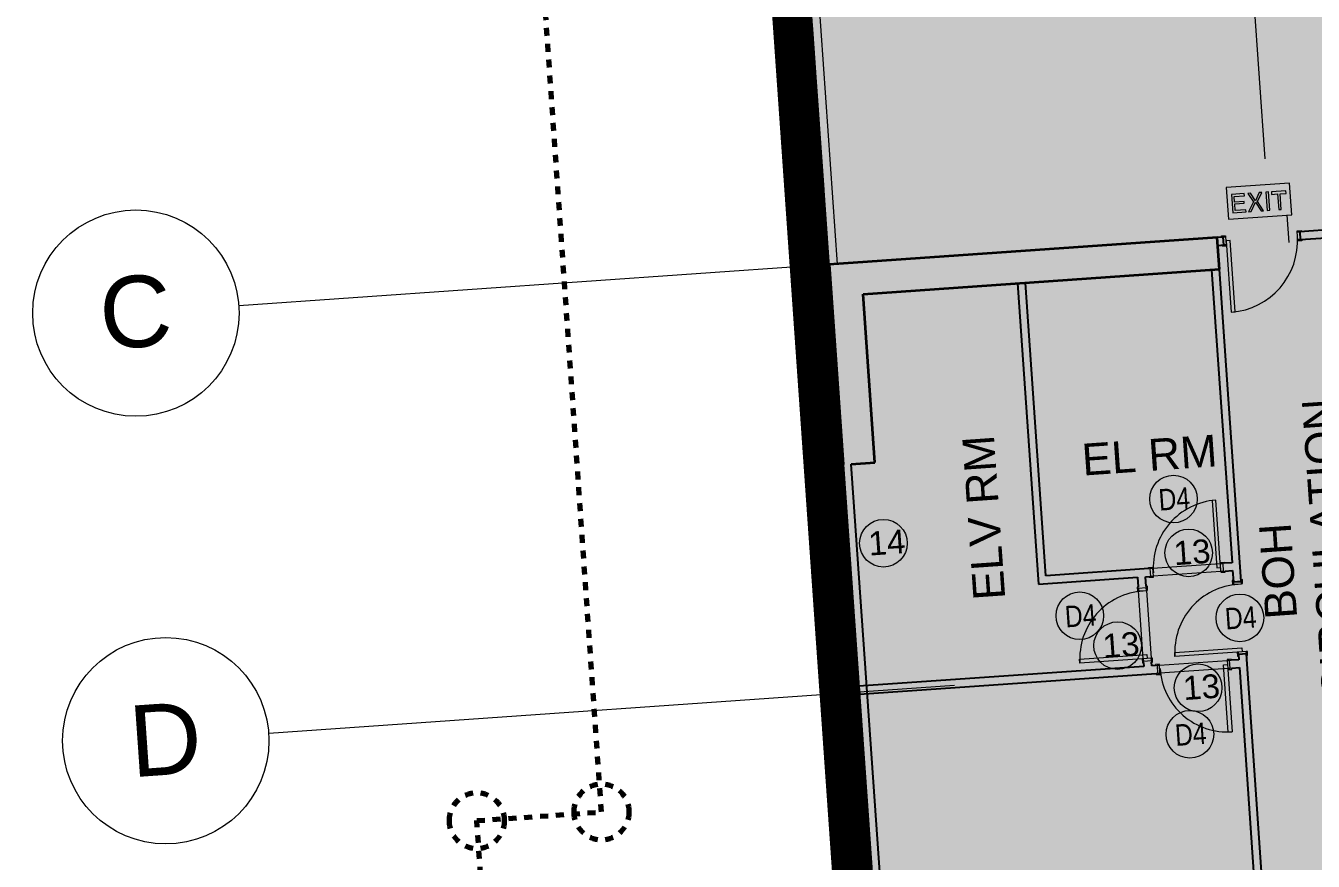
# Model space of a CAD drawing. Header units: millimetres. Extents: x 50357 to 985146, y 723188 to 1803594.
# Drawn here: x 829919.98 to 829936.2, y 817691.68 to 817702.2 of the extents above; entities that cross this region are included whole.
import ezdxf

# ---------------------------------------------------------------- set-up
doc = ezdxf.new("R2010")
doc.units = ezdxf.units.MM
doc.header["$LTSCALE"] = 3
doc.header["$MEASUREMENT"] = 0
for name, pattern in [('Dash', [6.35, 3.175, -3.175]), ('Double dash', [55, 20, -5, 10, -5, 10, -5]), ('Grid Line', [22.225, 12.7, -3.175, 3.175, -3.175])]:
    doc.linetypes.add(name, pattern=pattern)
for name, color, linetype, lineweight in [('A-ANNO-NOTE', 131, 'Continuous', 13), ('A-AREA', 32, 'Dash', 13), ('A-AREA-IDEN', 2, 'Continuous', 9), ('A-DETL-GENF', 92, 'Continuous', 13), ('A-DOOR-FRAM', 31, 'Continuous', 13), ('A-DOOR-IDEN', 31, 'Continuous', 18), ('A-GLAZ-CWMG', 51, 'Continuous', 13), ('C-PROP-LINE', 91, 'Double dash', 25), ('E-FIRE', 2, 'Continuous', 13), ('S-GRID', 1, 'Continuous', 9), ('S-GRID-IDEN', 1, 'Continuous', 9)]:
    doc.layers.add(name, color=color, linetype=linetype, lineweight=lineweight)
for name, color, linetype, lineweight, true_color in [('A-DOOR', 7, 'Continuous', 13, 0x6e6e6e), ('A-FLOR', 7, 'Continuous', 5, 0x6e6e6e), ('A-WALL', 7, 'Continuous', 13, 0x6e6e6e)]:
    doc.layers.add(name, color=color, linetype=linetype, lineweight=lineweight, true_color=true_color)
doc.styles.add('Arial', font='arial.ttf', dxfattribs={"height": 2})
doc.styles.add('Arial Narrow', font='ARIALN.TTF', dxfattribs={"height": 270})
doc.styles.add('Arial_1', font='arial.ttf', dxfattribs={"height": 3})
doc.styles.add('Arial_3', font='arial.ttf', dxfattribs={"height": 0.2592})

# ---------------------------------------------------------------- blocks, each defined once
blk = doc.blocks.new('Rectangular Mullion - Mullion 100mm x 250mm-6835760-15_F GBP')
at = {"layer": 'A-GLAZ-CWMG'}
blk.add_hatch(color=201, dxfattribs=at).paths.add_polyline_path([(50, -125), (-50, -125), (-50, 125), (50, 125)], flags=0)
for p, q in [((-50, 125), (50, 125)), ((-50, -125), (-50, 125)), ((50, 125), (50, -125)), ((50, -125), (-50, -125))]:
    blk.add_line(p, q, dxfattribs=at)
blk = doc.blocks.new('DLN-Single Door - D04 - 850 x 2100 _WH__TIMBER _FRR-_60_60_-7167328-15_F GBP')
at = {"layer": 'A-DOOR-FRAM'}
h = blk.add_hatch(color=33, dxfattribs=at)
h.paths.add_polyline_path([(-428, 65), (-478, 65), (-478, 50), (-428, 50)], flags=0)
h.paths.add_polyline_path([(478, 65), (428, 65), (428, 50), (478, 50)], flags=0)
h.paths.add_polyline_path([(428, -50), (428, -65), (478, -65), (478, -50)], flags=0)
h.paths.add_polyline_path([(-428, -50), (-478, -50), (-478, -65), (-428, -65)], flags=0)
h = blk.add_hatch(color=33, dxfattribs=at)
h.paths.add_polyline_path([(458, 50), (428, 50), (428, -50), (458, -50)], flags=0)
h.paths.add_polyline_path([(-428, 50), (-458, 50), (-458, -50), (-428, -50)], flags=0)
at = {"layer": 'A-DOOR'}
for p, q in [((-378, 0), (-428, 0)), ((-428, -65), (-428, -850)), ((-378, -850), (-378, 0)), ((-428, -850), (-378, -850))]:
    blk.add_line(p, q, dxfattribs=at)
blk.add_arc((-428, 0), 850, 270, 0.5, dxfattribs=at)
at = {"layer": 'A-DOOR-FRAM'}
for p, q in [((-478, 65), (-428, 65)), ((-478, 50), (-478, 65)), ((-428, 50), (-478, 50)), ((-458, 50), (-428, 50)), ((-458, -50), (-458, 50)), ((-428, 65), (-428, 50)), ((-428, 50), (-428, -50)), ((428, 50), (428, 65)), ((428, 65), (478, 65)), ((478, 50), (428, 50)), ((428, 50), (458, 50)), ((428, -50), (428, 50)), ((458, 50), (458, -50)), ((478, 65), (478, 50)), ((-478, -50), (-428, -50)), ((-478, -65), (-478, -50)), ((-428, -65), (-478, -65)), ((-428, -50), (-458, -50)), ((-428, -50), (-428, -65)), ((428, -65), (428, -50)), ((428, -50), (478, -50)), ((458, -50), (428, -50)), ((478, -65), (428, -65)), ((478, -50), (478, -65))]:
    blk.add_line(p, q, dxfattribs=at)
blk = doc.blocks.new('DLN-Single Door - D04 - 850 x 2100 _WH__TIMBER _FRR-_60_60_-6830229-15_F GBP')
at = {"layer": 'A-DOOR-FRAM'}
h = blk.add_hatch(color=33, dxfattribs=at)
h.paths.add_polyline_path([(-478, -50), (-478, -65), (-428, -65), (-428, -50)], flags=0)
h.paths.add_polyline_path([(-478, 65), (-478, 50), (-428, 50), (-428, 65)], flags=0)
h.paths.add_polyline_path([(428, 65), (428, 50), (478, 50), (478, 65)], flags=0)
h.paths.add_polyline_path([(428, -50), (428, -65), (478, -65), (478, -50)], flags=0)
h = blk.add_hatch(color=33, dxfattribs=at)
h.paths.add_polyline_path([(-458, 50), (-458, -50), (-428, -50), (-428, 50)], flags=0)
h.paths.add_polyline_path([(428, 50), (428, -50), (458, -50), (458, 50), (428, 50)], flags=0)
at = {"layer": 'A-DOOR'}
for p, q in [((-428, 850), (-378, 850)), ((-428, 65), (-428, 850)), ((-378, 850), (-378, 0)), ((-378, 0), (-428, 0))]:
    blk.add_line(p, q, dxfattribs=at)
blk.add_arc((-428, 0), 850, 359.5, 90, dxfattribs=at)
at = {"layer": 'A-DOOR-FRAM'}
for p, q in [((-428, 65), (-478, 65)), ((-478, 65), (-478, 50)), ((-478, 50), (-428, 50)), ((-458, 50), (-458, -50)), ((-428, 50), (-458, 50)), ((-428, 50), (-428, 65)), ((-428, -50), (-428, 50)), ((478, 65), (428, 65)), ((428, 65), (428, 50)), ((428, 50), (478, 50)), ((428, 50), (428, -50)), ((458, 50), (428, 50)), ((458, -50), (458, 50)), ((478, 50), (478, 65)), ((-428, -50), (-478, -50)), ((-478, -50), (-478, -65)), ((-478, -65), (-428, -65)), ((-458, -50), (-428, -50)), ((-428, -65), (-428, -50)), ((478, -50), (428, -50)), ((428, -50), (428, -65)), ((428, -50), (458, -50)), ((428, -65), (478, -65)), ((478, -65), (478, -50))]:
    blk.add_line(p, q, dxfattribs=at)
blk = doc.blocks.new('DLN-Single Door-_With Vision Panel_ - D05 - 900 x 2100 _WH__Timber _FRR-_60_60_-7165593-15_F GBP')
at = {"layer": 'A-DOOR-FRAM'}
h = blk.add_hatch(color=33, dxfattribs=at)
h.paths.add_polyline_path([(-453, -65), (-453, -50), (-503, -50), (-503, -65)], flags=0)
h.paths.add_polyline_path([(464, -65), (503, -65), (503, -50), (453, -50), (453, -65)], flags=0)
h.paths.add_polyline_path([(453, 50), (503, 50), (503, 65), (453, 65)], flags=0)
h.paths.add_polyline_path([(-503, 50), (-453, 50), (-453, 65), (-503, 65)], flags=0)
h = blk.add_hatch(color=33, dxfattribs=at)
h.paths.add_polyline_path([(-453, -50), (-453, 50), (-483, 50), (-483, -50)], flags=0)
h.paths.add_polyline_path([(483, -50), (483, 50), (453, 50), (453, -50), (464, -50)], flags=0)
at = {"layer": 'A-DOOR'}
for p, q in [((-400, 0), (-450, 0)), ((-450, 0), (-450, -900)), ((-400, -900), (-400, 0)), ((-450, -900), (-400, -900))]:
    blk.add_line(p, q, dxfattribs=at)
blk.add_arc((-450, 0), 900, 270, 360, dxfattribs=at)
at = {"layer": 'A-DOOR-FRAM'}
for p, q in [((-503, 65), (-453, 65)), ((-503, 50), (-503, 65)), ((-453, 50), (-503, 50)), ((-483, -50), (-483, 50)), ((-483, 50), (-453, 50)), ((-453, 65), (-453, 50)), ((-453, 50), (-453, -50)), ((453, 50), (453, 65)), ((453, 65), (503, 65)), ((503, 50), (453, 50)), ((453, 50), (483, 50)), ((453, -50), (453, 50)), ((483, 50), (483, -50)), ((503, 65), (503, 50)), ((-503, -50), (-453, -50)), ((-503, -65), (-503, -50)), ((-453, -65), (-503, -65)), ((-453, -50), (-483, -50)), ((-453, -50), (-453, -65)), ((453, -65), (453, -50)), ((453, -50), (503, -50)), ((483, -50), (453, -50)), ((503, -65), (453, -65)), ((503, -50), (503, -65))]:
    blk.add_line(p, q, dxfattribs=at)
blk = doc.blocks.new('DLN_EXIT SIGN - DLN_EXIT SIGN-639434-15_F GBP')
at = {"layer": 'A-DETL-GENF'}
for p, q in [((400, 200), (-400, 200)), ((-400, 200), (-400, -200)), ((400, 200), (-400, 200)), ((-400, 200), (-400, -200)), ((400, -200), (400, 200)), ((400, -200), (400, 200)), ((-178, 109), (-338, 109)), ((-338, 109), (-338, -123)), ((-307, 10), (-307, 82)), ((-307, 82), (-178, 82)), ((-186, 10), (-307, 10)), ((-186, -13), (-186, 10)), ((-178, 82), (-178, 109)), ((-100, 109), (-132, 109)), ((-132, 109), (-70, -1)), ((-45, 9), (-100, 109)), ((11, 109), (-45, 9)), ((-19, -1), (43, 109)), ((43, 109), (11, 109)), ((127, 109), (96, 109)), ((96, 109), (96, -123)), ((127, -123), (127, 109)), ((348, 109), (165, 109)), ((165, 109), (165, 75)), ((165, 75), (241, 75)), ((241, 75), (241, -123)), ((272, -123), (272, 75)), ((272, 75), (348, 75)), ((348, 75), (348, 109)), ((-338, -123), (-172, -123)), ((-307, -96), (-307, -13)), ((-307, -13), (-186, -13)), ((-172, -96), (-307, -96)), ((-172, -123), (-172, -96)), ((-70, -1), (-139, -123)), ((-139, -123), (-107, -123)), ((-107, -123), (-45, -10)), ((-45, -10), (18, -123)), ((50, -123), (-19, -1)), ((18, -123), (50, -123)), ((96, -123), (127, -123)), ((241, -123), (272, -123)), ((-400, -200), (400, -200)), ((-400, -200), (400, -200))]:
    blk.add_line(p, q, dxfattribs=at)
blk = doc.blocks.new('Rectangular Mullion - Mullion 50mm x 250mm-10029864-15_F GBP')
at = {"layer": 'A-GLAZ-CWMG'}
h = blk.add_hatch(color=201, dxfattribs=at)
h.paths.add_polyline_path([(-682080, 98001), (-681990, 98001), (-681990, 98951), (-682080, 98951), (-682080, 98601)], flags=0)
h.paths.add_polyline_path([(-681920, 98001), (-681830, 98001), (-681830, 98951), (-681920, 98951), (-681920, 98601)], flags=0)
blk.add_line((-682080, 98001), (-682080, 98951), dxfattribs=at)
blk = doc.blocks.new('Rectangular Mullion - Mullion 50mm x 250mm-7490783-15_F GBP')
at = {"layer": 'A-GLAZ-CWMG'}
h = blk.add_hatch(color=201, dxfattribs=at)
h.paths.add_polyline_path([(-681830, 95001), (-681830, 96451), (-681920, 96451), (-681920, 95001)], flags=0)
h.paths.add_polyline_path([(-681990, 95001), (-681990, 96451), (-682080, 96451), (-682080, 95001)], flags=0)
blk.add_line((-682080, 95001), (-682080, 96451), dxfattribs=at)
blk = doc.blocks.new('Rectangular Mullion - Mullion 50mm x 250mm-7482011-15_F GBP')
at = {"layer": 'A-GLAZ-CWMG'}
blk.add_hatch(color=201, dxfattribs=at).paths.add_polyline_path([(-50, -125), (0, -125), (0, 125), (-50, 125)], flags=0)
at = {"layer": 'A-GLAZ-CWMG', "lineweight": 25}
for p, q in [((0, 125), (-50, 125)), ((-50, 125), (-50, -125)), ((0, -125), (0, 125)), ((-50, -125), (0, -125))]:
    blk.add_line(p, q, dxfattribs=at)
blk = doc.blocks.new('Rectangular Mullion - Mullion_70mm _louvre_-10029865-15_F GBP')
at = {"layer": 'A-GLAZ-CWMG'}
for points in [[(-681980, 98001), (-681980, 98951), (-681990, 98951), (-681990, 98001)], [(-681935, 98001), (-681935, 98951), (-681980, 98951), (-681980, 98001)], [(-681920, 98001), (-681920, 98951), (-681935, 98951), (-681935, 98001)]]:
    blk.add_hatch(color=201, dxfattribs=at).paths.add_polyline_path(points, flags=0)
for p, q in [((-681990, 98951), (-681990, 98001)), ((-681980, 98951), (-681980, 98001)), ((-681935, 98951), (-681935, 98001)), ((-681920, 98951), (-681920, 98001))]:
    blk.add_line(p, q, dxfattribs=at)
blk = doc.blocks.new('Rectangular Mullion - Mullion_70mm _louvre_-7148780-15_F GBP')
at = {"layer": 'A-GLAZ-CWMG'}
for points in [[(-681980, 95001), (-681980, 96451), (-681990, 96451), (-681990, 95001)], [(-681935, 95001), (-681935, 96451), (-681980, 96451), (-681980, 95001)], [(-681920, 95001), (-681920, 96451), (-681935, 96451), (-681935, 95001)]]:
    blk.add_hatch(color=201, dxfattribs=at).paths.add_polyline_path(points, flags=0)
for p, q in [((-681990, 96451), (-681990, 95001)), ((-681980, 96451), (-681980, 95001)), ((-681935, 96451), (-681935, 95001)), ((-681920, 96451), (-681920, 95001))]:
    blk.add_line(p, q, dxfattribs=at)
blk = doc.blocks.new('Rectangular Mullion - Mullion 50mm x 250mm-7162475-15_F GBP')
at = {"layer": 'A-GLAZ-CWMG'}
blk.add_hatch(color=201, dxfattribs=at).paths.add_polyline_path([(25, -125), (-25, -125), (-25, 125), (25, 125)], flags=0)
at = {"layer": 'A-GLAZ-CWMG', "lineweight": 25}
for p, q in [((-25, 125), (25, 125)), ((-25, -125), (-25, 125)), ((25, 125), (25, -125)), ((25, -125), (-25, -125))]:
    blk.add_line(p, q, dxfattribs=at)
blk = doc.blocks.new('Family - ___-6490589-15_F GBP')
at = {"layer": 'C-PROP-LINE', "color": 250, "lineweight": 70}
for p, q in [((-685175, 92323), (-685178, 121164)), ((-686750, 57441), (-686750, 92323)), ((-686750, 92323), (-685175, 92323))]:
    blk.add_line(p, q, dxfattribs=at)
blk = doc.blocks.new('Family - ___-6490691-15_F GBP')
at = {"layer": 'C-PROP-LINE', "color": 250, "lineweight": 70}
for centre, start, end in [((-686750, 92323), 356, 176), ((-685175, 92323), 356, 176), ((-686750, 92323), 176, 356), ((-685175, 92323), 176, 356)]:
    blk.add_arc(centre, 350, start, end, dxfattribs=at)
blk = doc.blocks.new('Grid - M_Grid Head - Circle-45800-15_F GBP')
at = {"layer": 'S-GRID-IDEN'}
blk.add_circle((0, 0), 6.5, dxfattribs=at)
blk = doc.blocks.new('DLN_Door Tags - DLN_Door Tags_1_200_GBP_-1124021-15_F GBP')
at = {"layer": 'A-DOOR-IDEN'}
blk.add_circle((0, 0), 1.5, dxfattribs=at)
blk = doc.blocks.new('M_ Tag_Mark Number - 1 TO 200-9929198-15_F GBP')
at = {"layer": 'A-ANNO-NOTE', "lineweight": 9}
blk.add_circle((0, 0), 1.5, dxfattribs=at)

msp = doc.modelspace()

# ---------------------------------------------------------------- hatches: boundary and pattern name
at = {"layer": 'A-FLOR'}
h = msp.add_hatch(color=41, dxfattribs=at)
h.paths.add_polyline_path([(830040.4337, 817673.4764), (830040.336, 817674.873), (830000.4185, 817672.0824), (829999.8435, 817680.3074), (829971.3129, 817678.3129), (829969.1259, 817709.5974), (829934.3283, 817716.8527), (829929.1817, 817713.8587), (829929.6379, 817707.3322), (829930.6355, 817707.4019), (829930.7122, 817706.3046), (829929.7146, 817706.2349), (829930.2063, 817699.202), (829935.0498, 817699.5406), (829935.0487, 817699.5556), (829935.0986, 817699.5591), (829935.1077, 817699.4294), (829935.0578, 817699.4259), (829935.0568, 817699.4409), (829935.0016, 817699.437), (829935.296, 817695.2253), (829935.311, 817695.2263), (829935.3144, 817695.1765), (829935.1848, 817695.1674), (829935.1813, 817695.2173), (829935.1962, 817695.2183), (829935.1877, 817695.3399), (829935.091, 817695.3332), (829935.092, 817695.3182), (829935.0421, 817695.3147), (829935.0411, 817695.3297), (829934.1872, 817695.27), (829934.1882, 817695.255), (829934.1383, 817695.2515), (829934.1373, 817695.2665), (829934.0904, 817695.2632), (829934.0989, 817695.1416), (829934.1139, 817695.1427), (829934.1174, 817695.0928), (829934.1024, 817695.0917), (829934.1621, 817694.2378), (829934.1771, 817694.2389), (829934.1805, 817694.189), (829934.1656, 817694.1879), (829934.1689, 817694.1411), (829934.2157, 817694.1443), (829934.2147, 817694.1593), (829934.2646, 817694.1628), (829934.2656, 817694.1478), (829935.1195, 817694.2075), (829935.1185, 817694.2225), (829935.1684, 817694.226), (829935.1694, 817694.211), (829935.2662, 817694.2178), (829935.2629, 817694.2647), (829935.2479, 817694.2636), (829935.2445, 817694.3135), (829935.3741, 817694.3226), (829935.3776, 817694.2727), (829935.3627, 817694.2716), (829936.0895, 817683.875), (829936.1341, 817683.8781), (829936.1331, 817683.8931), (829936.183, 817683.8966), (829936.192, 817683.7669), (829936.1422, 817683.7634), (829936.1411, 817683.7784), (829931.2084, 817683.4335), (829931.2101, 817683.4086), (829931.3099, 817683.4156), (829932.1363, 817671.5944), (829938.0256, 817672.0061), (829937.9559, 817673.0037), (829939.0532, 817673.0804), (829939.123, 817672.0828), (829947.5187, 817672.6698), (829947.9145, 817667.0086), (830037.904, 817673.2995)], flags=0)
h.paths.add_polyline_path([(829948.5071, 817672.6386), (829948.4303, 817673.7359), (829949.5277, 817673.8126), (829949.6044, 817672.7153), (829949.5334, 817672.7104)], flags=0)
h.paths.add_polyline_path([(829960.0788, 817673.4476), (829958.9815, 817673.3709), (829958.9048, 817674.4682), (829960.0021, 817674.5449)], flags=0)
h.paths.add_polyline_path([(829967.3434, 817677.7396), (829967.2667, 817678.837), (829968.364, 817678.9137), (829968.4407, 817677.8163), (829967.8012, 817677.7716)], flags=0)
h.paths.add_polyline_path([(829933.5145, 817675.6387), (829932.4172, 817675.562), (829932.3405, 817676.6593), (829933.4378, 817676.736)], flags=0)
h.paths.add_polyline_path([(829949.3834, 817683.3508), (829944.146, 817682.9847), (829944.0518, 817684.3314), (829937.1447, 817683.8485), (829937.1457, 817683.8336), (829937.0958, 817683.8301), (829937.0868, 817683.9597), (829937.1366, 817683.9632), (829937.1377, 817683.9483), (829937.5858, 817683.9796), (829936.9967, 817692.406), (829936.9818, 817692.405), (829936.9783, 817692.4549), (829937.108, 817692.4639), (829937.1115, 817692.4141), (829937.0965, 817692.413), (829937.0998, 817692.3661), (829939.1198, 817692.5073), (829939.168, 817691.819), (829939.1879, 817691.8204), (829939.1914, 817691.7705), (829939.1715, 817691.7691), (829939.1739, 817691.7342), (829939.1091, 817691.7297), (829939.1101, 817691.7147), (829939.0752, 817691.7123), (829939.1359, 817690.8444), (829939.1708, 817690.8468), (829939.1718, 817690.8319), (829939.2367, 817690.8364), (829939.2391, 817690.8015), (829939.259, 817690.8029), (829939.2625, 817690.753), (829939.2426, 817690.7516), (829939.2837, 817690.1631), (829939.3506, 817690.1677), (829939.3495, 817690.1827), (829939.3994, 817690.1862), (829939.4085, 817690.0565), (829939.3586, 817690.053), (829939.357, 817690.0679), (829939.2907, 817690.0633), (829939.3779, 817688.8163), (829939.5794, 817688.8304), (829939.5783, 817688.8454), (829939.6282, 817688.8489), (829939.6373, 817688.7192), (829939.5874, 817688.7157), (829939.5864, 817688.7307), (829939.2851, 817688.7096), (829939.2458, 817689.2583), (829937.3264, 817689.1241), (829937.4764, 817686.9793), (829940.7434, 817687.2077), (829940.6318, 817688.8038), (829940.54, 817688.7973), (829940.5411, 817688.7824), (829940.4912, 817688.7789), (829940.4821, 817688.9086), (829940.532, 817688.9121), (829940.5331, 817688.8971), (829941.5326, 817688.967), (829941.5319, 817688.977), (829942.2103, 817689.0244), (829942.211, 817689.0144), (829944.5652, 817689.179), (829944.5529, 817689.3556), (829944.5379, 817689.3545), (829944.5344, 817689.4044), (829944.6641, 817689.4135), (829944.6676, 817689.3636), (829944.6526, 817689.3625), (829944.6719, 817689.0862), (829943.1257, 817688.9781), (829943.2373, 817687.382), (829943.9354, 817687.4308), (829943.9509, 817687.2094), (829943.9658, 817687.2104), (829943.9693, 817687.1605), (829943.8396, 817687.1515), (829943.8361, 817687.2013), (829943.8511, 817687.2024), (829943.8426, 817687.3241), (829941.8977, 817687.1881), (829942.079, 817684.5944), (829943.3263, 817684.6816), (829943.2322, 817686.0284), (829943.9298, 817686.0771), (829943.9213, 817686.1988), (829943.9063, 817686.1978), (829943.9028, 817686.2477), (829944.0325, 817686.2567), (829944.036, 817686.2068), (829944.021, 817686.2058), (829944.1453, 817684.4382), (829944.1922, 817684.4414), (829944.1912, 817684.4564), (829944.241, 817684.4599), (829944.2501, 817684.3302), (829944.2002, 817684.3267), (829944.1992, 817684.3417), (829944.1516, 817684.3384), (829944.2395, 817683.0914), (829949.3764, 817683.4506), (829949.3731, 817683.4974), (829949.3582, 817683.4964), (829949.3547, 817683.5463), (829949.4844, 817683.5553), (829949.4879, 817683.5055), (829949.4729, 817683.5044), (829949.4831, 817683.3578)], flags=0)
h.paths.add_polyline_path([(829949.4212, 817684.4591), (829949.2915, 817684.4501), (829949.288, 817684.4999), (829949.303, 817684.501), (829949.2892, 817684.6975), (829945.2027, 817684.4118), (829945.2038, 817684.3969), (829945.1539, 817684.3934), (829945.1448, 817684.5231), (829945.1947, 817684.5266), (829945.1958, 817684.5116), (829946.2347, 817684.5842), (829946.1665, 817685.5594), (829946.1466, 817685.558), (829946.1431, 817685.6078), (829946.1631, 817685.6092), (829946.1641, 817685.5943), (829946.2639, 817685.6012), (829946.2011, 817686.499), (829946.1013, 817686.4921), (829946.1004, 817686.477), (829946.0824, 817686.4757), (829946.0789, 817686.5256), (829946.0989, 817686.527), (829945.9939, 817688.0283), (829945.974, 817688.0269), (829945.9705, 817688.0768), (829945.9905, 817688.0782), (829945.9915, 817688.0632), (829946.0913, 817688.0702), (829946.0285, 817688.968), (829945.9287, 817688.9611), (829945.9278, 817688.9459), (829945.9098, 817688.9447), (829945.9063, 817688.9946), (829945.9263, 817688.996), (829945.8198, 817690.5197), (829945.6681, 817690.5091), (829945.6692, 817690.4942), (829945.6193, 817690.4907), (829945.6183, 817690.5057), (829944.7643, 817690.446), (829944.7654, 817690.431), (829944.7155, 817690.4275), (829944.7145, 817690.4425), (829944.5778, 817690.4329), (829944.5825, 817690.3661), (829944.5974, 817690.3671), (829944.6009, 817690.3172), (829944.4712, 817690.3082), (829944.4678, 817690.3581), (829944.4827, 817690.3591), (829944.478, 817690.4259), (829940.3611, 817690.1381), (829940.3621, 817690.1232), (829940.3123, 817690.1197), (829940.3032, 817690.2494), (829940.3531, 817690.2529), (829940.3541, 817690.2379), (829940.8798, 817690.2746), (829940.7946, 817691.4937), (829940.7797, 817691.4926), (829940.7762, 817691.5425), (829940.89, 817691.5505), (829940.8302, 817692.4044), (829940.7165, 817692.3964), (829940.713, 817692.4463), (829940.7279, 817692.4473), (829940.716, 817692.6189), (829951.3899, 817693.3651), (829951.3605, 817693.7861), (829951.3455, 817693.785), (829951.342, 817693.8349), (829951.4717, 817693.844), (829951.4752, 817693.7941), (829951.4602, 817693.7931), (829951.5566, 817692.4144), (829951.5766, 817692.4158), (829951.58, 817692.3659), (829951.5601, 817692.3646), (829951.559, 817692.3795), (829951.4593, 817692.3725), (829951.5221, 817691.4747), (829951.6218, 817691.4817), (829951.6226, 817691.4968), (829951.6407, 817691.4981), (829951.6442, 817691.4482), (829951.6243, 817691.4468), (829951.7435, 817689.741), (829951.7635, 817689.7424), (829951.7669, 817689.6925), (829951.747, 817689.6911), (829951.7459, 817689.706), (829951.6462, 817689.6991), (829951.7089, 817688.8013), (829951.8087, 817688.8082), (829951.8077, 817688.8232), (829951.8276, 817688.8246), (829951.8311, 817688.7747), (829951.8111, 817688.7733), (829951.8872, 817687.686), (829952.3508, 817687.7184), (829952.3494, 817687.7383), (829952.3993, 817687.7418), (829952.4007, 817687.7219), (829952.4506, 817687.7253), (829952.453, 817687.6904), (829952.4381, 817687.6894), (829952.4426, 817687.6245), (829952.4077, 817687.6221), (829952.4091, 817687.6022), (829952.3592, 817687.5987), (829952.3578, 817687.6186), (829949.2007, 817687.3979), (829949.4027, 817684.508), (829949.4177, 817684.509), (829949.4191, 817684.4891)], flags=0)
h.paths.add_polyline_path([(829934.772, 817684.0836), (829935.9688, 817684.1673), (829935.2732, 817694.118), (829935.1764, 817694.1112), (829935.1774, 817694.0963), (829935.1276, 817694.0928), (829935.1265, 817694.1078), (829934.2726, 817694.0481), (829934.2736, 817694.0331), (829934.2238, 817694.0296), (829934.2227, 817694.0446), (829930.5846, 817693.7902), (829931.0362, 817687.331), (829931.3354, 817687.3519), (829931.5795, 817683.8604)], flags=0)
h.paths.add_polyline_path([(829948.9571, 817685.0753), (829948.9621, 817685.0756), (829948.4042, 817693.0561), (829944.4139, 817692.7772), (829944.4739, 817691.9193), (829944.4839, 817691.92), (829944.5313, 817691.2416), (829944.5213, 817691.2409), (829944.5708, 817690.5327), (829944.7075, 817690.5422), (829944.7064, 817690.5572), (829944.7563, 817690.5607), (829944.7574, 817690.5457), (829945.6113, 817690.6054), (829945.6102, 817690.6204), (829945.6601, 817690.6239), (829945.6612, 817690.6089), (829945.9126, 817690.6265), (829945.9701, 817689.8035), (829948.6136, 817689.9883), (829948.9567, 817685.0803)], flags=0)
h.paths.add_polyline_path([(829943.4261, 817684.6886), (829944.0239, 817684.7304), (829943.9367, 817685.9774), (829943.3389, 817685.9356), (829943.3757, 817685.4099)], flags=0)
h.paths.add_polyline_path([(829954.6237, 817687.757), (829954.5738, 817687.7535), (829954.5724, 817687.7734), (829954.5375, 817687.771), (829954.5329, 817687.8358), (829954.518, 817687.8348), (829954.5155, 817687.8697), (829954.5654, 817687.8732), (829954.564, 817687.8931), (829954.6139, 817687.8966), (829954.6153, 817687.8767), (829955.0794, 817687.9091), (829955.0034, 817688.9965), (829954.9834, 817688.9951), (829954.9799, 817689.045), (829954.9999, 817689.0464), (829955.0009, 817689.0314), (829955.1007, 817689.0384), (829955.0379, 817689.9362), (829954.9382, 817689.9292), (829954.9392, 817689.9142), (829954.9192, 817689.9128), (829954.9158, 817689.9627), (829954.9357, 817689.9641), (829954.822, 817691.5901), (829954.8021, 817691.5888), (829954.7986, 817691.6386), (829954.8186, 817691.64), (829954.8196, 817691.6251), (829954.9194, 817691.632), (829954.8566, 817692.5298), (829954.7568, 817692.5229), (829954.7579, 817692.5079), (829954.7379, 817692.5065), (829954.7344, 817692.5564), (829954.7544, 817692.5578), (829954.6819, 817693.5952), (829957.6746, 817693.8045), (829957.6441, 817694.2404), (829957.6291, 817694.2393), (829957.6256, 817694.2892), (829957.7553, 817694.2983), (829957.7588, 817694.2484), (829957.7438, 817694.2474), (829958.1788, 817688.0256), (829954.6223, 817687.7769)], flags=0)
h.paths.add_polyline_path([(829940.8431, 817687.2146), (829943.1375, 817687.375), (829943.026, 817688.9711), (829942.2179, 817688.9146), (829942.2186, 817688.9047), (829941.5403, 817688.8573), (829941.5396, 817688.8672), (829940.7316, 817688.8107), (829940.8202, 817687.5425)], flags=0)
h.paths.add_polyline_path([(829937.3194, 817689.2238), (829939.2398, 817689.3581), (829939.197, 817689.9565), (829939.0682, 817689.9475), (829939.0689, 817689.9375), (829938.3906, 817689.8901), (829938.3899, 817689.9001), (829937.2776, 817689.8223)], flags=0)
h.paths.add_polyline_path([(829939.19, 817690.0563), (829939.1909, 817690.0563), (829939.1864, 817690.1076)], flags=0)
h.paths.add_polyline_path([(829943.7728, 817690.4769), (829943.615, 817692.7213), (829943.615, 817692.7211), (829943.7719, 817690.4768)], flags=0)
h.paths.add_polyline_path([(829944.4611, 817690.525), (829944.4711, 817690.5257), (829944.4216, 817691.234), (829944.4116, 817691.2333), (829944.3642, 817691.9116), (829944.3741, 817691.9123), (829944.3142, 817692.7702), (829943.7156, 817692.7284), (829943.8725, 817690.4839)], flags=0)
h.paths.add_polyline_path([(829966.2573, 817693.2767), (829966.1806, 817694.374), (829967.2779, 817694.4507), (829967.3543, 817693.3534), (829966.7151, 817693.3087)], flags=0)
h.paths.add_polyline_path([(829939.0673, 817691.812), (829939.0682, 817691.812), (829939.0262, 817692.4005), (829939.0262, 817692.4003), (829939.0673, 817691.812)], flags=0)
h.paths.add_polyline_path([(829958.1146, 817693.3687), (829958.1146, 817693.3687), (829958.1125, 817693.3992)], flags=0)
h.paths.add_polyline_path([(829957.8884, 817693.3529), (829957.8884, 817693.3529), (829957.9819, 817693.3594)], flags=0)
h.paths.add_polyline_path([(829958.1109, 817693.4267), (829958.1109, 817693.4267), (829958.1092, 817693.4513)], flags=0)
h.paths.add_polyline_path([(829942.6183, 817692.6514), (829942.6183, 817692.6517), (829942.5081, 817692.6437)], flags=0)
h.paths.add_polyline_path([(829937.0298, 817693.3667), (829936.9151, 817693.3587), (829936.9116, 817693.4085), (829936.9266, 817693.4096), (829936.4979, 817699.5416), (829936.0603, 817699.511), (829936.0614, 817699.4961), (829936.0115, 817699.4926), (829936.0024, 817699.6223), (829936.0523, 817699.6257), (829936.0533, 817699.6108), (829946.7878, 817700.3612), (829946.7868, 817700.3762), (829946.8366, 817700.3797), (829946.8457, 817700.25), (829946.7958, 817700.2465), (829946.7948, 817700.2615), (829946.6481, 817700.2512), (829946.9685, 817695.6684), (829946.9835, 817695.6694), (829946.987, 817695.6195), (829946.8573, 817695.6105), (829946.8538, 817695.6604), (829946.8688, 817695.6614), (829946.5482, 817700.2442), (829943.6056, 817700.0385), (829943.6928, 817698.7912), (829944.859, 817698.8747), (829944.8543, 817698.9526), (829945.113, 817698.97), (829945.1185, 817698.8909), (829946.2862, 817698.9725), (829946.199, 817700.2198), (829946.5482, 817700.2442), (829946.8393, 817696.0794), (829946.4904, 817696.055), (829946.5898, 817694.6335), (829946.9239, 817694.6568), (829946.9205, 817694.7067), (829947.0501, 817694.7158), (829947.0536, 817694.6659), (829947.2851, 817694.6821), (829947.284, 817694.697), (829947.3339, 817694.7005), (829947.343, 817694.5708), (829947.2931, 817694.5673), (829947.292, 817694.5823), (829940.5116, 817694.1083), (829940.4988, 817694.2798), (829940.4846, 817694.2788), (829940.4811, 817694.3287), (829940.595, 817694.3367), (829940.5353, 817695.1906), (829940.4214, 817695.1826), (829940.418, 817695.2325), (829940.4329, 817695.2335), (829940.3974, 817695.7293), (829938.9019, 817695.6247), (829938.9436, 817695.0292), (829938.9585, 817695.0302), (829938.962, 817694.9804), (829938.8464, 817694.9723), (829938.907, 817694.1184), (829939.0217, 817694.1264), (829939.0252, 817694.0766), (829939.0102, 817694.0755), (829939.0152, 817694.0037), (829936.9952, 817693.8625), (829937.0263, 817693.4166), (829937.0413, 817693.4176), (829937.0448, 817693.3677)], flags=0)
h.paths.add_polyline_path([(829951.2788, 817694.7387), (829951.2754, 817694.7886), (829951.2903, 817694.7896), (829951.2853, 817694.8615), (829948.2956, 817694.6525), (829948.2966, 817694.6375), (829948.2468, 817694.634), (829948.2377, 817694.7637), (829948.2846, 817694.767), (829947.8951, 817700.3384), (829947.7983, 817700.3316), (829947.7994, 817700.3166), (829947.7495, 817700.3132), (829947.7404, 817700.4428), (829947.7903, 817700.4463), (829947.7914, 817700.4314), (829951.4442, 817700.6867), (829951.4428, 817700.7067), (829951.4927, 817700.7102), (829951.4941, 817700.6902), (829951.529, 817700.6927), (829951.5336, 817700.6278), (829951.5485, 817700.6289), (829951.551, 817700.5939), (829951.5011, 817700.5905), (829951.5025, 817700.5705), (829951.4526, 817700.567), (829951.4512, 817700.587), (829950.9875, 817700.5546), (829951.0688, 817699.3924), (829951.0887, 817699.3938), (829951.0922, 817699.3439), (829951.0723, 817699.3425), (829951.0712, 817699.3575), (829950.9715, 817699.3505), (829951.0342, 817698.4527), (829951.134, 817698.4597), (829951.133, 817698.4746), (829951.1529, 817698.476), (829951.1564, 817698.4261), (829951.1364, 817698.4248), (829951.2536, 817696.7488), (829951.2735, 817696.7502), (829951.277, 817696.7004), (829951.2571, 817696.699), (829951.256, 817696.7139), (829951.1563, 817696.707), (829951.219, 817695.8091), (829951.3188, 817695.8161), (829951.3178, 817695.8311), (829951.3377, 817695.8325), (829951.3412, 817695.7826), (829951.3212, 817695.7812), (829951.3901, 817694.7966), (829951.405, 817694.7977), (829951.4085, 817694.7478), (829951.2938, 817694.7398)], flags=0)
h.paths.add_polyline_path([(829957.5774, 817695.1941), (829957.5625, 817695.193), (829957.559, 817695.2429), (829957.5739, 817695.2439), (829957.57, 817695.3008), (829954.5773, 817695.0916), (829954.5135, 817696.0044), (829954.4935, 817696.003), (829954.49, 817696.0528), (829954.51, 817696.0542), (829954.511, 817696.0393), (829954.6108, 817696.0463), (829954.548, 817696.9441), (829954.4482, 817696.9371), (829954.4475, 817696.922), (829954.4293, 817696.9207), (829954.4259, 817696.9706), (829954.4458, 817696.972), (829954.3199, 817698.7726), (829954.3, 817698.7712), (829954.2965, 817698.8211), (829954.3164, 817698.8225), (829954.3175, 817698.8075), (829954.4172, 817698.8145), (829954.3545, 817699.7123), (829954.2547, 817699.7053), (829954.2558, 817699.6904), (829954.2358, 817699.689), (829954.2323, 817699.7389), (829954.2523, 817699.7402), (829954.1798, 817700.7777), (829953.7157, 817700.7453), (829953.7171, 817700.7253), (829953.6672, 817700.7218), (829953.6658, 817700.7418), (829953.6159, 817700.7383), (829953.6135, 817700.7732), (829953.6284, 817700.7743), (829953.6239, 817700.8391), (829953.6588, 817700.8415), (829953.6574, 817700.8615), (829953.7073, 817700.865), (829953.7087, 817700.845), (829957.2652, 817701.0937), (829957.6737, 817695.2509), (829957.6887, 817695.252), (829957.6921, 817695.2021), (829957.6772, 817695.201)], flags=0)
h.paths.add_polyline_path([(829937.6665, 817694.0096), (829937.7862, 817694.018), (829937.7026, 817695.2151), (829937.2038, 817695.1802), (829937.2875, 817693.9831), (829937.5702, 817694.0029)], flags=0)
h.paths.add_polyline_path([(829941.7507, 817694.2952), (829941.7516, 817694.2952), (829941.7438, 817694.3946)], flags=0)
h.paths.add_polyline_path([(829930.5776, 817693.89), (829934.0691, 817694.1341), (829934.0658, 817694.181), (829934.0509, 817694.1799), (829934.0474, 817694.2298), (829934.0623, 817694.2308), (829934.0026, 817695.0848), (829933.9877, 817695.0837), (829933.9842, 817695.1336), (829933.9992, 817695.1346), (829933.9907, 817695.2562), (829932.7437, 817695.1691), (829932.4787, 817698.9599), (829930.5334, 817698.8239), (829930.6816, 817696.704), (829930.3824, 817696.6831)], flags=0)
h.paths.add_polyline_path([(829935.1422, 817695.437), (829935.1808, 817695.4397), (829934.9227, 817699.1308), (829932.5784, 817698.9669), (829932.8365, 817695.2758), (829934.1303, 817695.3662), (829934.1293, 817695.3812), (829934.1792, 817695.3847), (829934.1802, 817695.3697), (829935.0341, 817695.4294), (829935.0331, 817695.4444), (829935.083, 817695.4479), (829935.084, 817695.4329)], flags=0)
h.paths.add_polyline_path([(829940.3894, 817695.844), (829940.3902, 817695.8441), (829940.366, 817696.1786)], flags=0)
h.paths.add_polyline_path([(829940.4213, 817696.8336), (829941.0199, 817696.8755), (829940.952, 817697.8466), (829940.942, 817697.8459), (829940.8946, 817698.5242), (829940.9045, 817698.5249), (829940.8333, 817699.544), (829940.2348, 817699.5021), (829940.3972, 817697.1789)], flags=0)
h.paths.add_polyline_path([(829944.8991, 817698.8755), (829945.0786, 817698.8886), (829945.0758, 817698.928), (829944.8963, 817698.9154), (829944.8987, 817698.8805)], flags=0)
h.paths.add_polyline_path([(829940.1976, 817698.5873), (829940.1985, 817698.5874), (829940.1785, 817698.861)], flags=0)
h.paths.add_polyline_path([(829965.7479, 817700.5589), (829965.6712, 817701.6562), (829966.7685, 817701.733), (829966.8452, 817700.6356), (829966.206, 817700.5909)], flags=0)
h.paths.add_polyline_path([(829940.1527, 817699.2301), (829940.1535, 817699.2302), (829940.135, 817699.4833)], flags=0)
h.paths.add_polyline_path([(829956.1066, 817708.2259), (829955.0297, 817708.4504), (829955.2542, 817709.5272), (829956.3311, 817709.3027), (829956.2042, 817708.694)], flags=0)
h.paths.add_polyline_path([(829944.368, 817710.6734), (829943.2911, 817710.8979), (829943.5157, 817711.9747), (829944.5925, 817711.7502)], flags=0)
h.paths.add_polyline_path([(829935.3501, 817711.9418), (829934.2528, 817711.8651), (829934.1761, 817712.9624), (829935.2734, 817713.0391)], flags=0)
at = {"layer": 'A-WALL'}
h = msp.add_hatch(color=41, dxfattribs=at)
h.paths.add_polyline_path([(829930.1065, 817699.1951), (829930.2063, 817699.202), (829929.7146, 817706.2349), (829929.6149, 817706.2279), (829930.0999, 817699.2898)], flags=0)
h.paths.add_polyline_path([(829929.6379, 817707.3322), (829929.1817, 817713.8587), (829929.0853, 817713.8027), (829929.5382, 817707.3252)], flags=0)
for color, points in [(131, [(829929.872, 817700.7575), (829929.7744, 817702.1541), (829929.6497, 817702.1454), (829929.7473, 817700.7488)]), (121, [(829929.9967, 817700.7662), (829929.899, 817702.1628), (829929.7744, 817702.1541), (829929.872, 817700.7575)]), (131, [(829929.9752, 817699.2811), (829929.879, 817700.6578), (829929.7543, 817700.649), (829929.8505, 817699.2724)]), (121, [(829930.0999, 817699.2898), (829930.0037, 817700.6665), (829929.879, 817700.6578), (829929.9752, 817699.2811)]), (116, [(829935.0225, 817699.1378), (829934.9946, 817699.5368), (829930.1065, 817699.1951), (829930.1344, 817698.796), (829933.726, 817699.0471)]), (116, [(829932.8435, 817695.176), (829932.5784, 817698.9669), (829932.4787, 817698.9599), (829932.7437, 817695.1691)]), (116, [(829930.6816, 817696.704), (829930.5334, 817698.8239), (829930.1344, 817698.796), (829930.2826, 817696.6762), (829930.3824, 817696.6831)]), (116, [(829931.0362, 817687.331), (829930.3824, 817696.6831), (829930.2826, 817696.6762), (829930.9364, 817687.324)]), (41, [(829935.0411, 817695.3297), (829935.0341, 817695.4294), (829934.1802, 817695.3697), (829934.1872, 817695.27)]), (41, [(829934.1621, 817694.2378), (829934.1024, 817695.0917), (829934.0026, 817695.0848), (829934.0627, 817694.2309)]), (41, [(829935.1265, 817694.1078), (829935.1195, 817694.2075), (829934.2656, 817694.1478), (829934.2726, 817694.0481), (829934.794, 817694.0845)]), (116, [(829935.9705, 817684.1424), (829936.0703, 817684.1493), (829935.3729, 817694.125), (829935.2732, 817694.118), (829935.8489, 817685.8818)])]:
    msp.add_hatch(color=color, dxfattribs=at).paths.add_polyline_path(points, flags=0)
h = msp.add_hatch(color=116, dxfattribs=at)
h.paths.add_polyline_path([(829935.0767, 817699.4423), (829935.0697, 817699.542), (829934.9946, 817699.5368), (829935.0016, 817699.437)], flags=0)
h.paths.add_polyline_path([(829936.4979, 817699.5416), (829936.4909, 817699.6414), (829936.0334, 817699.6094), (829936.0404, 817699.5096)], flags=0)
h = msp.add_hatch(color=116, dxfattribs=at)
h.paths.add_polyline_path([(829935.2662, 817694.2178), (829935.3659, 817694.2247), (829935.3613, 817694.2916), (829935.2615, 817694.2846)], flags=0)
h.paths.add_polyline_path([(829935.1976, 817695.1984), (829935.2974, 817695.2053), (829935.0225, 817699.1378), (829934.9227, 817699.1308), (829935.1877, 817695.3399)], flags=0)
h = msp.add_hatch(color=116, dxfattribs=at)
h.paths.add_polyline_path([(829935.071, 817695.3318), (829935.1877, 817695.3399), (829935.1808, 817695.4397), (829935.064, 817695.4315)], flags=0)
h.paths.add_polyline_path([(829933.9907, 817695.2562), (829934.1573, 817695.2679), (829934.1503, 817695.3676), (829932.8365, 817695.2758), (829932.8435, 817695.176)], flags=0)
h = msp.add_hatch(color=116, dxfattribs=at)
h.paths.add_polyline_path([(829934.1689, 817694.1411), (829934.1642, 817694.2079), (829934.0644, 817694.2009), (829934.0694, 817694.1341)], flags=0)
h.paths.add_polyline_path([(829934.0006, 817695.1147), (829934.1003, 817695.1217), (829934.0904, 817695.2632), (829933.9907, 817695.2562), (829933.9992, 817695.1346)], flags=0)
h = msp.add_hatch(color=116, dxfattribs=at)
h.paths.add_polyline_path([(829935.3729, 817694.125), (829935.3659, 817694.2247), (829935.1495, 817694.2096), (829935.1564, 817694.1099), (829935.2732, 817694.118)], flags=0)
h.paths.add_polyline_path([(829934.0764, 817694.0343), (829934.2427, 817694.046), (829934.2357, 817694.1457), (829930.4777, 817693.883), (829930.4846, 817693.7833)], flags=0)

# ---------------------------------------------------------------- linework, layer by layer
at = {"const_width": 0.5}
msp.add_lwpolyline([(829934.2684, 817717.2227), (829969.4566, 817709.8859), (829971.6376, 817678.6864), (829999.5697, 817680.6391), (829997.8747, 817704.8849), (830038.3908, 817707.7173), (830040.8072, 817673.1516), (829932.2073, 817665.5597), (829928.8173, 817714.0517)], close=True, dxfattribs=at)
at = {"layer": 'A-AREA'}
for p, q in [((829935.8771, 817699.8179), (829935.8767, 817699.824)), ((829935.9011, 817699.4748), (829935.8771, 817699.8179))]:
    msp.add_line(p, q, dxfattribs=at)
at = {"layer": 'A-WALL'}
for p, q in [((829929.7146, 817706.2349), (829930.2063, 817699.202)), ((829929.899, 817702.1628), (829929.6497, 817702.1454)), ((829929.6497, 817702.1454), (829929.7473, 817700.7488)), ((829929.872, 817700.7575), (829929.7744, 817702.1541)), ((829929.9967, 817700.7662), (829929.899, 817702.1628)), ((829929.7473, 817700.7488), (829929.9967, 817700.7662)), ((829930.0037, 817700.6665), (829929.7543, 817700.649)), ((829929.7543, 817700.649), (829929.8505, 817699.2724)), ((829929.9752, 817699.2811), (829929.879, 817700.6578)), ((829930.0999, 817699.2898), (829930.0037, 817700.6665)), ((829929.8505, 817699.2724), (829930.0999, 817699.2898)), ((829934.1802, 817695.3697), (829935.0341, 817695.4294)), ((829935.0411, 817695.3297), (829934.1872, 817695.27)), ((829934.0623, 817694.2308), (829934.0026, 817695.0848)), ((829934.1024, 817695.0917), (829934.1621, 817694.2378)), ((829934.2656, 817694.1478), (829935.1195, 817694.2075)), ((829935.1265, 817694.1078), (829934.2726, 817694.0481))]:
    msp.add_line(p, q, dxfattribs=at)
at = {"layer": 'A-WALL', "lineweight": 25}
for p, q in [((829936.4909, 817699.6414), (829936.0334, 817699.6094)), ((829936.0334, 817699.6094), (829936.0404, 817699.5096)), ((829935.0697, 817699.542), (829934.9946, 817699.5368)), ((829935.0016, 817699.437), (829935.0767, 817699.4423)), ((829935.0767, 817699.4423), (829935.0697, 817699.542)), ((829936.0404, 817699.5096), (829936.4979, 817699.5416)), ((829934.9227, 817699.1308), (829935.1808, 817695.4397)), ((829935.2974, 817695.2053), (829935.0225, 817699.1378)), ((829932.4787, 817698.9599), (829932.7437, 817695.1691)), ((829932.8365, 817695.2758), (829932.5784, 817698.9669)), ((829930.2826, 817696.6762), (829930.9364, 817687.324)), ((829931.0362, 817687.331), (829930.3824, 817696.6831)), ((829934.1303, 817695.3662), (829932.8365, 817695.2758)), ((829935.1808, 817695.4397), (829935.084, 817695.4329)), ((829932.7437, 817695.1691), (829933.9907, 817695.2562)), ((829933.9907, 817695.2562), (829933.9992, 817695.1346)), ((829934.0904, 817695.2632), (829934.1373, 817695.2665)), ((829934.0989, 817695.1416), (829934.0904, 817695.2632)), ((829935.091, 817695.3332), (829935.1877, 817695.3399)), ((829935.1877, 817695.3399), (829935.1976, 817695.1984)), ((829935.1976, 817695.1984), (829935.2974, 817695.2053)), ((829935.3613, 817694.2916), (829935.2615, 817694.2846)), ((829935.2615, 817694.2846), (829935.2662, 817694.2178)), ((829935.3659, 817694.2247), (829935.3613, 817694.2916)), ((829934.0691, 817694.1341), (829930.4777, 817693.883)), ((829934.0658, 817694.181), (829934.0691, 817694.1341)), ((829934.1689, 817694.1411), (829934.1656, 817694.1879)), ((829934.2157, 817694.1443), (829934.1689, 817694.1411)), ((829935.2662, 817694.2178), (829935.1694, 817694.211)), ((829935.1764, 817694.1112), (829935.2732, 817694.118)), ((829935.2732, 817694.118), (829935.9705, 817684.1424)), ((829936.0703, 817684.1493), (829935.3659, 817694.2247)), ((829930.4846, 817693.7833), (829934.2227, 817694.0446)), ((829930.4777, 817693.883), (829930.4846, 817693.7833))]:
    msp.add_line(p, q, dxfattribs=at)
at = {"layer": 'A-WALL', "lineweight": 35}
for p, q in [((829934.9946, 817699.5368), (829930.1065, 817699.1951)), ((829935.0225, 817699.1378), (829934.9946, 817699.5368)), ((829930.1065, 817699.1951), (829930.2826, 817696.6762)), ((829930.5334, 817698.8239), (829935.0225, 817699.1378)), ((829930.6816, 817696.704), (829930.5334, 817698.8239)), ((829930.3824, 817696.6831), (829930.6816, 817696.704))]:
    msp.add_line(p, q, dxfattribs=at)
at = {"layer": 'S-GRID', "linetype": 'Grid Line'}
for p, q in [((829938.918, 817653.018), (829934.3289, 817718.664)), ((829933.3616, 817652.6296), (829928.7724, 817718.2756)), ((830045.33, 817707.2501), (829922.6654, 817698.6749)), ((830045.7066, 817701.8632), (829923.0419, 817693.288))]:
    msp.add_line(p, q, dxfattribs=at)

# ---------------------------------------------------------------- block references
at = {"layer": 'A-ANNO-NOTE', "lineweight": 9, "xscale": 0.2, "yscale": 0.2, "zscale": 0.2, "rotation": 3.998908534025935}
for p in [(829930.7882, 817695.6853), (829934.6342, 817695.5637), (829933.7391, 817694.3954), (829934.753, 817693.8648)]:
    msp.add_blockref('M_ Tag_Mark Number - 1 TO 200-9929198-15_F GBP', p, dxfattribs=at)
at = {"layer": 'A-DOOR', "xscale": 0.001, "yscale": 0.001, "zscale": 0.001}
for name, p, rotation in [('DLN-Single Door-_With Vision Panel_ - D05 - 900 x 2100 _WH__Timber _FRR-_60_60_-7165593-15_F GBP', (829935.5551, 817699.5258), 3.998908534025935), ('DLN-Single Door - D04 - 850 x 2100 _WH__TIMBER _FRR-_60_60_-7167328-15_F GBP', (829934.6107, 817695.3497), 183.998908534026), ('DLN-Single Door - D04 - 850 x 2100 _WH__TIMBER _FRR-_60_60_-6830229-15_F GBP', (829935.2795, 817694.745), 93.99890853402593), ('DLN-Single Door - D04 - 850 x 2100 _WH__TIMBER _FRR-_60_60_-6830229-15_F GBP', (829934.0824, 817694.6613), 93.99890853402705), ('DLN-Single Door - D04 - 850 x 2100 _WH__TIMBER _FRR-_60_60_-6830229-15_F GBP', (829934.6961, 817694.1278), 183.998908534026)]:
    msp.add_blockref(name, p, dxfattribs=dict(at, rotation=rotation))
at = {"layer": 'A-DOOR-IDEN', "xscale": 0.1999999999999999, "yscale": 0.1999999999999999, "zscale": 0.1999999999999999, "rotation": 3.998908534025935}
for p in [(829934.443, 817696.2421), (829933.2627, 817694.7712), (829935.2795, 817694.745), (829934.6502, 817693.278)]:
    msp.add_blockref('DLN_Door Tags - DLN_Door Tags_1_200_GBP_-1124021-15_F GBP', p, dxfattribs=at)
at = {"layer": 'A-GLAZ-CWMG', "extrusion": (0, 0, -1), "xscale": 0.001, "yscale": 0.001, "zscale": 0.001, "rotation": 266.0010914659744}
for name, p in [('Rectangular Mullion - Mullion 100mm x 250mm-6835760-15_F GBP', (-829929.7709, 817702.204)), ('Rectangular Mullion - Mullion 100mm x 250mm-6835760-15_F GBP', (-829929.8755, 817700.7076)), ('Rectangular Mullion - Mullion 100mm x 250mm-6835760-15_F GBP', (-829929.9787, 817699.2312)), ('Rectangular Mullion - Mullion 50mm x 250mm-7162475-15_F GBP', (-829930.0533, 817698.1638)), ('Rectangular Mullion - Mullion 50mm x 250mm-7162475-15_F GBP', (-829930.1579, 817696.6675)), ('Rectangular Mullion - Mullion 50mm x 250mm-7162475-15_F GBP', (-829930.2625, 817695.1711)), ('Rectangular Mullion - Mullion 50mm x 250mm-7162475-15_F GBP', (-829930.3671, 817693.6748)), ('Rectangular Mullion - Mullion 50mm x 250mm-7162475-15_F GBP', (-829930.4717, 817692.1785))]:
    msp.add_blockref(name, p, dxfattribs=at)
at = {"layer": 'A-GLAZ-CWMG', "xscale": 0.001, "yscale": 0.001, "zscale": 0.001}
for name, p, rotation in [('Rectangular Mullion - Mullion 50mm x 250mm-7482011-15_F GBP', (829929.9818, 817699.1863), 93.99890853402546), ('Rectangular Mullion - Mullion 50mm x 250mm-10029864-15_F GBP', (830617.181, 817647.9845), 3.998908534025935), ('Rectangular Mullion - Mullion_70mm _louvre_-10029865-15_F GBP', (830617.181, 817647.9845), 3.998908534025935), ('Rectangular Mullion - Mullion 50mm x 250mm-7490783-15_F GBP', (830617.0764, 817649.4809), 3.998908534025935), ('Rectangular Mullion - Mullion_70mm _louvre_-7148780-15_F GBP', (830617.0764, 817649.4809), 3.998908534025935), ('Rectangular Mullion - Mullion 50mm x 250mm-7490783-15_F GBP', (830617.181, 817647.9845), 3.998908534025935), ('Rectangular Mullion - Mullion_70mm _louvre_-7148780-15_F GBP', (830617.181, 817647.9845), 3.998908534025935), ('Rectangular Mullion - Mullion 50mm x 250mm-7490783-15_F GBP', (830617.2856, 817646.4882), 3.998908534025935), ('Rectangular Mullion - Mullion_70mm _louvre_-7148780-15_F GBP', (830617.2856, 817646.4882), 3.998908534025935), ('Rectangular Mullion - Mullion 50mm x 250mm-7490783-15_F GBP', (830617.3902, 817644.9918), 3.998908534025935), ('Rectangular Mullion - Mullion_70mm _louvre_-7148780-15_F GBP', (830617.3902, 817644.9918), 3.998908534025935), ('Rectangular Mullion - Mullion 50mm x 250mm-7490783-15_F GBP', (830617.4948, 817643.4955), 3.998908534025935), ('Rectangular Mullion - Mullion_70mm _louvre_-7148780-15_F GBP', (830617.4948, 817643.4955), 3.998908534025935)]:
    msp.add_blockref(name, p, dxfattribs=dict(at, rotation=rotation))
at = {"layer": 'C-PROP-LINE', "color": 250, "lineweight": 70, "xscale": 0.001, "yscale": 0.001, "zscale": 0.001, "rotation": 3.998908534025935}
for name in ['Family - ___-6490589-15_F GBP', 'Family - ___-6490691-15_F GBP']:
    msp.add_blockref(name, (830617.181, 817647.9845), dxfattribs=at)
at = {"layer": 'E-FIRE', "xscale": 0.001, "yscale": 0.001, "zscale": 0.001, "rotation": 3.998908534025935}
msp.add_blockref('DLN_EXIT SIGN - DLN_EXIT SIGN-639434-15_F GBP', (829935.5202, 817699.9934), dxfattribs=at)
at = {"layer": 'S-GRID-IDEN', "xscale": 0.1999999999999999, "yscale": 0.1999999999999999, "zscale": 0.1999999999999999, "rotation": 93.99890853402593}
for p in [(829921.3685, 817698.5842), (829921.7451, 817693.1974)]:
    msp.add_blockref('Grid - M_Grid Head - Circle-45800-15_F GBP', p, dxfattribs=at)

# ---------------------------------------------------------------- texts
at = {"layer": 'A-ANNO-NOTE', "lineweight": 9, "char_height": 0.3, "width": 0.461772, "attachment_point": 1, "rotation": 3.99891, "style": 'Arial'}
for s, insert in [('14', (829930.5876, 817695.8286)), ('13', (829934.4337, 817695.707)), ('13', (829933.5385, 817694.5387)), ('13', (829934.5524, 817694.0081))]:
    msp.add_mtext(s, dxfattribs=dict(at, insert=insert))
at = {"layer": 'A-AREA-IDEN', "char_height": 0.4, "attachment_point": 1, "style": 'Arial_3'}
for s, insert, width, rotation in [('CIRCULATION', (829936.3229, 817693.7162), 3.732657, 93.99891), ('ELV RM', (829931.9249, 817694.9555), 2.05232, 93.99891), ('EL RM', (829933.2746, 817696.9362), 1.680337, 3.99891), ('BOH', (829935.6031, 817694.7162), 1.192911, 93.99891)]:
    msp.add_mtext(s, dxfattribs=dict(at, insert=insert, width=width, rotation=rotation))
at = {"layer": 'A-DOOR-IDEN', "lineweight": 9, "char_height": 0.27, "width": 0.481012, "attachment_point": 1, "rotation": 3.99891, "style": 'Arial Narrow'}
for insert in [(829934.2462, 817696.3645), (829933.0659, 817694.8936), (829935.0827, 817694.8673), (829934.4534, 817693.4004)]:
    msp.add_mtext('D4', dxfattribs=dict(at, insert=insert))
at = {"layer": 'S-GRID-IDEN', "char_height": 0.9, "width": 1.106329, "attachment_point": 1, "rotation": 3.99891, "style": 'Arial_1'}
for s, insert in [('\\fArial|b0|i0|c134|p34|;C', (829920.879, 817699.0212)), ('\\fArial|b0|i0|c134|p34|;D', (829921.2556, 817693.6343))]:
    msp.add_mtext(s, dxfattribs=dict(at, insert=insert))

doc.saveas('drawing.dxf')
